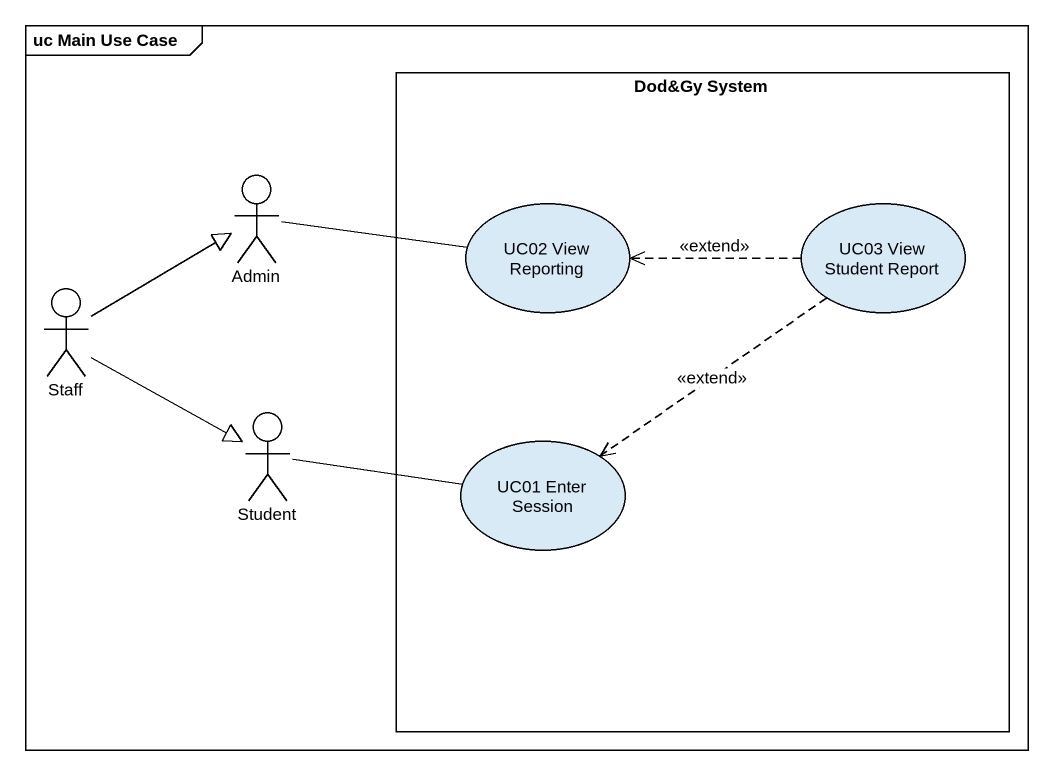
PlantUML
@startuml
mainframe uc Main Use Case
rectangle "Dod&Gy System" as Dod_Gy_System {
  usecase "UC02 View Reporting" as UC02_View_Reporting
  usecase "UC03 View Student Report" as UC03_View_Student_Report
  usecase "UC01 Enter Session" as UC01_Enter_Session
}
actor Admin
actor Staff
actor Student
Admin -right- UC02_View_Reporting
UC03_View_Student_Report .left.> UC02_View_Reporting : <<extend>>
UC03_View_Student_Report ..> UC01_Enter_Session : <<extend>>
Staff -right-|> Admin
Staff --|> Student
Student -right- UC01_Enter_Session
@enduml
